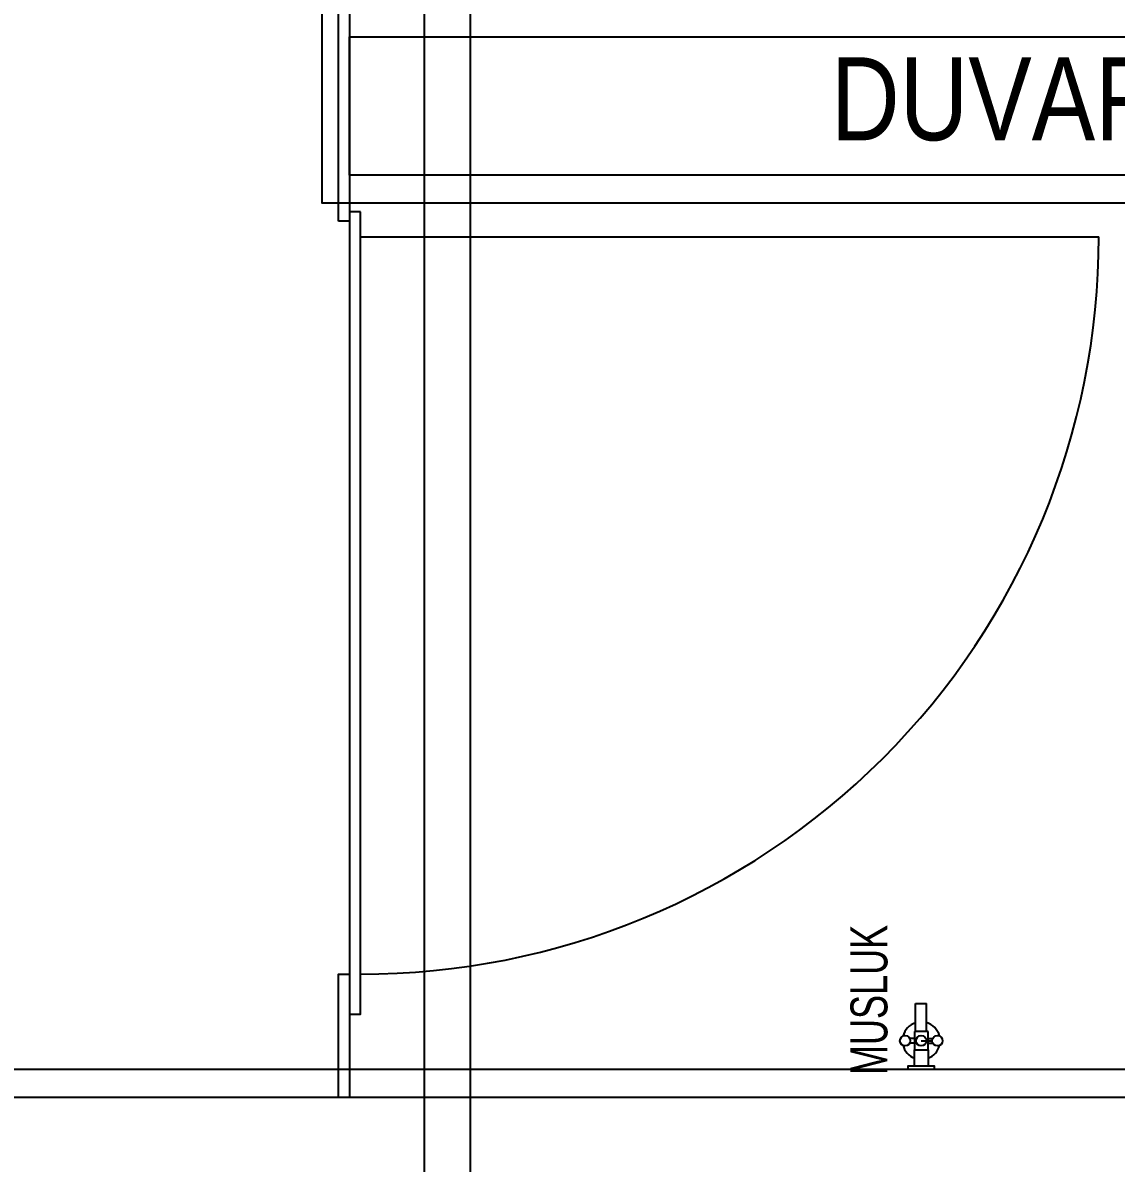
# Model space of a CAD drawing. Header units: inches. Extents: x 21 to 38546, y 13 to 15001.
# Drawn here: x 5806.4 to 5924.9, y 2099.9 to 2223.6 of the extents above; entities that cross this region are included whole.
import ezdxf

# ---------------------------------------------------------------- set-up
doc = ezdxf.new("R2010")
doc.units = ezdxf.units.IN
doc.header["$MEASUREMENT"] = 0
doc.layers.add('pex_boru_dönüş', color=5, linetype='Continuous')
doc.layers.add('pex_boru_gidiş', color=1, linetype='Continuous')
for name, color, linetype, lineweight in [('Z_MİM_-KM-CERAMIC-09', 8, 'Continuous', 25), ('Z_MİM_-KM-DOOR-FRAM', 8, 'Continuous', 25), ('Z_MİM_-KM-Gor-25', 8, 'Continuous', 25), ('Z_MİM_-KM-TEXT', 8, 'Continuous', 25), ('Z_MİM_-KM-TEXT-DETL', 8, 'Continuous', 25), ('Z_MİM_-KM-VITRF', 8, 'Continuous', 25), ('Z_MİM_-KM-WALL', 8, 'Continuous', 25), ('Z_MİM_-KM-WALL-FNSH', 8, 'Continuous', 25), ('Z_MİM_-KM-WALL-PL', 8, 'Continuous', 25), ('Z_MİM_00', 8, 'Continuous', 25)]:
    doc.layers.add(name, color=color, linetype=linetype, lineweight=lineweight)
doc.styles.add('-KM-OLCU', font='ARIALN.TTF')
doc.styles.add('TEXT 3 arial', font='arial.ttf', dxfattribs={"width": 0.8})

# ---------------------------------------------------------------- blocks, each defined once
blk = doc.blocks.new('A$C89484ba8')
at = {"layer": 'Z_MİM_-KM-DOOR-FRAM', "ltscale": 1.5}
blk.add_line((126.7, 2.4), (126.7, 82.4), dxfattribs=at)
blk.add_arc((126.77, 2.52), 79.88, 359.9155, 90.0533, dxfattribs=at)
at = {"layer": 'Z_MİM_-KM-WALL-FNSH'}
blk.add_lwpolyline([(124, 2.4), (124, 1.2), (211, 1.2), (211, 2.4)], close=True, dxfattribs=at)
for points in [[(125, 0), (96.66, 0), (96.66, 1.2), (125, 1.2), (125, 0)], [(206.66, 0), (206.66, 1.2)], [(220, 0), (206.66, 0), (206.66, 1.2), (220, 1.2)]]:
    blk.add_lwpolyline(points, dxfattribs=at)
blk = doc.blocks.new('A$C3109010e')
at = {"layer": 'Z_MİM_-KM-TEXT-DETL', "color": 7, "insert": (4.6, 78.11), "char_height": 9, "width": 156.214, "attachment_point": 5, "rotation": 90, "style": '-KM-OLCU'}
blk.add_mtext('DUVAR H:2.20 m', dxfattribs=at)
blk = doc.blocks.new('*U223')
at = {"layer": 'Z_MİM_-KM-VITRF'}
for p, q in [((2.88, 0.75), (2.88, 1.25)), ((3.38, 0.75), (3.38, 1.25)), ((0.42, 0.75), (0.42, -0.75)), ((4.13, 0.75), (2.13, 0.75)), ((2.13, 0.75), (2.13, -0.75)), ((3.13, 0), (3.13, -1.19)), ((4.13, -0.75), (4.13, 0.75)), ((4.13, 0.64), (7.15, 0.64)), ((7.15, 0.64), (7.15, -0.56)), ((2.13, -0.75), (4.13, -0.75)), ((2.88, -0.75), (2.88, -1.25)), ((3.38, -0.75), (3.38, -1.25)), ((4.13, -0.56), (7.15, -0.56))]:
    blk.add_line(p, q, dxfattribs=at)
blk.add_lwpolyline([(2.13, -0.75), (0.42, -0.75), (0.42, -1.41), (0, -1.41), (0, 1.41), (0.42, 1.41), (0.42, 0.75), (2.13, 0.75)], dxfattribs=at)
for centre in [(3.13, 1.75), (3.13, 0), (3.13, -1.75)]:
    blk.add_circle(centre, 0.559, dxfattribs=at)
for start, end in [(104.5805, 158.4046), (18.3324, 75.4195), (201.5954, 255.4195), (284.5805, 344.0767)]:
    blk.add_arc((3.13, 0), 2.04, start, end, dxfattribs=at)
at = {"layer": 'Z_MİM_-KM-TEXT', "color": 7, "style": 'TEXT 3 arial', "width": 0.7}
blk.add_text('MUSLUK', height=4, dxfattribs=at).set_placement((-0.6, 3.67, 0))

msp = doc.modelspace()

# ---------------------------------------------------------------- linework, layer by layer
at = {"layer": 'pex_boru_dönüş'}
msp.add_lwpolyline([(6215.78, 1876.33), (6215.78, 1828.23), (5854.88, 1828.23), (5854.88, 2550.26)], dxfattribs=at)
at = {"layer": 'pex_boru_gidiş'}
msp.add_lwpolyline([(6220.78, 1869.33), (6220.78, 1823.23), (5849.88, 1823.23), (5849.88, 2550.26)], dxfattribs=at)
at = {"layer": 'Z_MİM_-KM-CERAMIC-09'}
msp.add_lwpolyline([(5589.76, 2324.08), (6008.76, 2324.08), (6008.76, 2225.08), (5838.76, 2225.08), (5838.76, 2204.08), (6008.76, 2204.08), (6008.76, 2110.08), (5589.76, 2110.08)], close=True, dxfattribs=at)
at = {"layer": 'Z_MİM_-KM-Gor-25'}
msp.add_lwpolyline([(6011.76, 2207.08), (5841.76, 2207.08), (5841.76, 2222.08), (6011.76, 2222.08)], dxfattribs=at)
at = {"layer": 'Z_MİM_-KM-WALL'}
msp.add_line((5586.76, 2107.08), (6011.76, 2107.08), dxfattribs=at)

# ---------------------------------------------------------------- block references
at = {"layer": 'Z_MİM_-KM-VITRF', "rotation": 90}
msp.add_blockref('*U223', (5903.73, 2110.08), dxfattribs=at)
at = {"layer": 'Z_MİM_-KM-WALL-PL', "rotation": 270}
msp.add_blockref('A$C89484ba8', (5840.56, 2327.08), dxfattribs=at)
at = {"layer": 'Z_MİM_00', "rotation": 270}
msp.add_blockref('A$C3109010e', (5856.22, 2219.88), dxfattribs=at)

doc.saveas('drawing.dxf')
